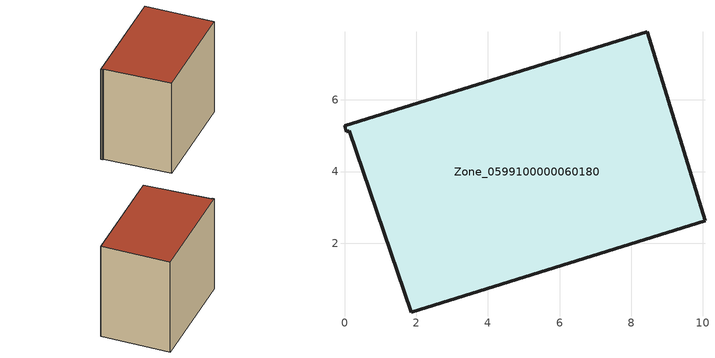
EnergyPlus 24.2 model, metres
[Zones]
Zone_0599100000060180
 floor ground (C_G): 8.45,7.91 10.06,2.63 1.87,0.07 0.13,5.13 0.05,5.11 0,5.27 z0
 wall outside (C_F): 0.13,5.13 1.87,0.07 10.06,2.63 8.45,7.91 0,5.27 0.05,5.11 0.13,5.13 z0:7.98
 roof outside (C_R): 8.45,7.91 0,5.27 0.05,5.11 0.13,5.13 1.87,0.07 10.06,2.63 z7.98
[BUILDING]
Pand.0599100000060180: North Axis=0; Terrain=City; Loads Convergence Tolerance Value=0.04; Temperature Convergence Tolerance Value=0.4; Solar Distribution=FullExterior; Maximum Number of Warmup Days=25; Minimum Number of Warmup Days=1
[Site:Location]
Rotterdam.The.Hague.AP_ZH_NLD Design_Conditions: Latitude=51.96; Longitude=4.45; Time Zone=1; Elevation=-4.5
[SITE:GROUNDTEMPERATURE:BUILDINGSURFACE]
18, 18, 18, 18, 18, 18, 18, 18, 18, 18, 18, 18
[MATERIAL] Thermal Absorptance=0.9; Solar Absorptance=0.7; Visible Absorptance=0.7
Name | Roughness | Thickness | Conductivity | Density | Specific Heat
G.TC.1946 | MediumSmooth | 0.15 | 1 | 540 | 1210
F.TC.1946 | Rough | 0.3 | 0.857143 | 1920 | 840
R.TC.1946 | MediumRough | 0.2 | 0.909091 | 1500 | 1000
[CONSTRUCTION]
C_G: G.TC.1946
C_F: F.TC.1946
C_R: R.TC.1946
[ZONE]
Zone_0599100000060180: Type=1; Multiplier=1; Ceiling Height=Autocalculate; Volume=Autocalculate; Floor Area=autocalculate; Part of Total Floor Area=Yes
[ZONEINFILTRATION:DESIGNFLOWRATE]
Infil_Zone_0599100000060180: Zone or ZoneList or Space or SpaceList=Zone_0599100000060180; Schedule=AlwaysOn; Design Flow Rate Calculation Method=Flow/Area; Flow Rate per Floor Area=0.003; Constant Term Coefficient=1; Temperature Term Coefficient=0; Velocity Term Coefficient=0; Velocity Squared Term Coefficient=0
[HVACTEMPLATE:ZONE:IDEALLOADSAIRSYSTEM]
Zone_0599100000060180: Maximum Heating Supply Air Temperature=50; Minimum Cooling Supply Air Temperature=13; Maximum Heating Supply Air Humidity Ratio=0.0156; Minimum Cooling Supply Air Humidity Ratio=0.0077; Heating Limit=NoLimit; Cooling Limit=NoLimit; Dehumidification Control Type=ConstantSensibleHeatRatio; Cooling Sensible Heat Ratio=0.7; Dehumidification Setpoint=60; Humidification Control Type=None; Humidification Setpoint=30; Outdoor Air Method=None; Outdoor Air Flow Rate per Person=0.00944; Outdoor Air Flow Rate per Zone Floor Area=0; Outdoor Air Flow Rate per Zone=0; Demand Controlled Ventilation Type=None; Outdoor Air Economizer Type=NoEconomizer; Heat Recovery Type=None; Sensible Heat Recovery Effectiveness=0.7; Latent Heat Recovery Effectiveness=0.65
[ZONECONTROL:THERMOSTAT]
ThermostatControl_Zone_0599100000060180: Zone or ZoneList=Zone_0599100000060180; Control Type Schedule=DualSetpointControlType; Control 1=Thermostat_Zone_0599100000060180; Temperature Difference Between Cutout And Setpoint=0
[THERMOSTATSETPOINT:DUALSETPOINT]
Thermostat_Zone_0599100000060180: Heating Setpoint Temperature Schedule=HeatingSetpoint_Zone_0599100000060180; Cooling Setpoint Temperature Schedule=CoolingSetpoint_Zone_0599100000060180
[SCHEDULE:COMPACT]
HeatingSetpoint_Zone_0599100000060180: Through: 12/31, For: AllDays, Until: 24:00, 21
CoolingSetpoint_Zone_0599100000060180: Through: 12/31, For: AllDays, Until: 24:00, 24
DualSetpointControlType: Through: 12/31, For: AllDays, Until: 24:00, 4
AlwaysOn: Through: 12/31, For: AllDays, Until: 24:00, 1
